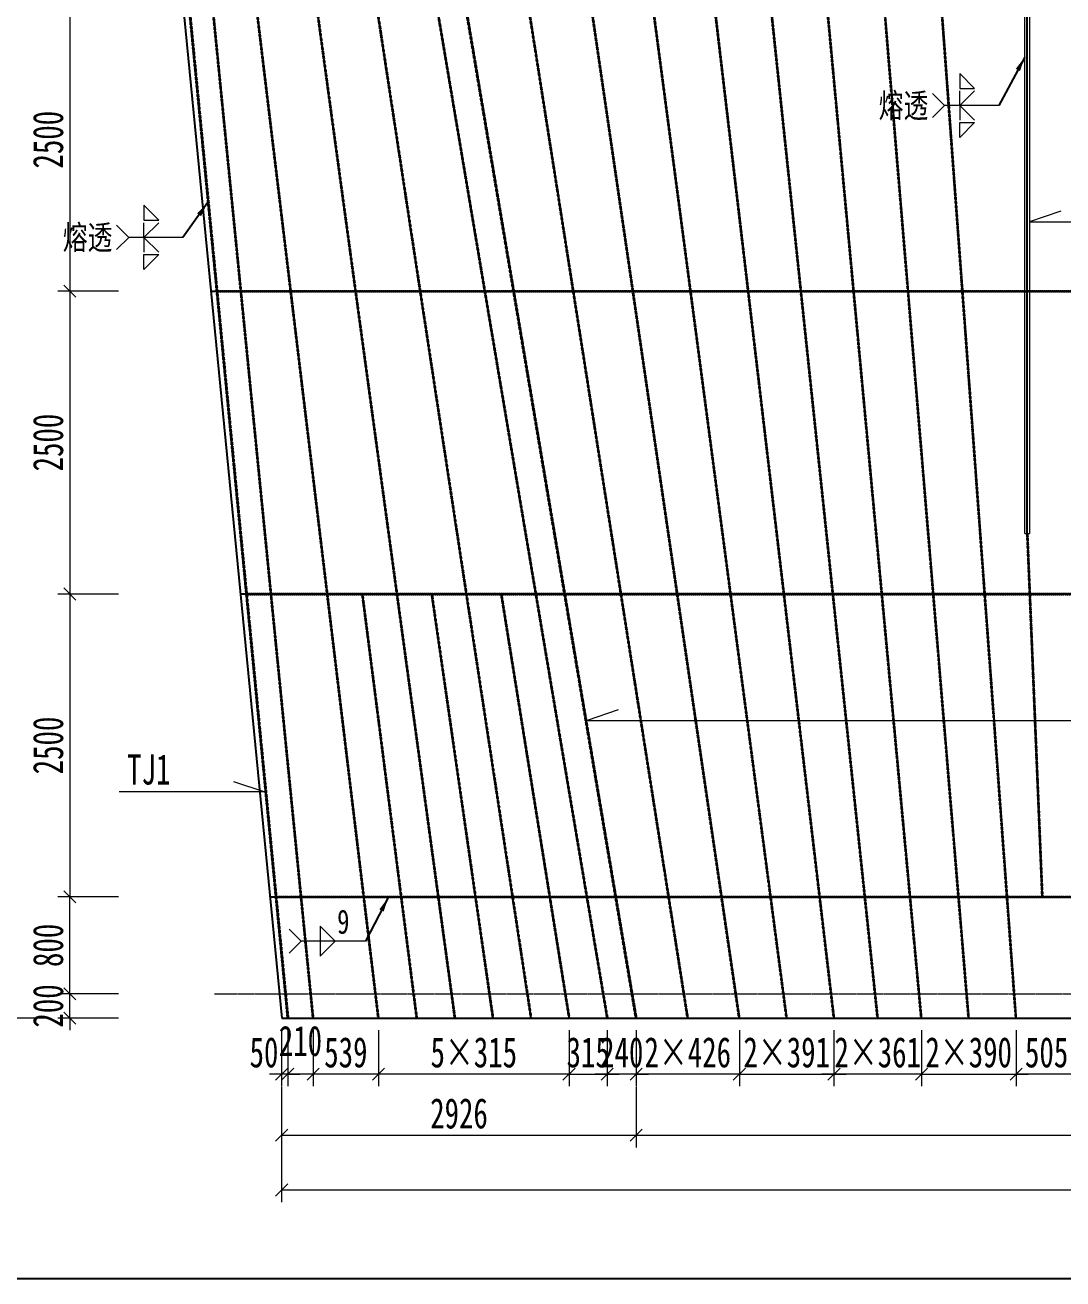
# Model space of a CAD drawing. Header units: millimetres. Extents: x -89049 to 410567, y -307459 to -100425.
# Drawn here: x 51772 to 60339, y -164214 to -153865 of the extents above; entities that cross this region are included whole.
import ezdxf
from ezdxf.enums import TextEntityAlignment as Align

# ---------------------------------------------------------------- set-up
doc = ezdxf.new("R2010")
doc.units = ezdxf.units.MM
doc.linetypes.add('CENTER2', pattern=[28.575, 19.05, -3.175, 3.175, -3.175])
doc.linetypes.add('DASHED', pattern=[0.75, 0.5, -0.25])
doc.layers.get('Defpoints').update_dxf_attribs({"color": 8})
for name, color, linetype, lineweight in [('Dim', 4, 'Continuous', 15), ('中心线', 2, 'CENTER2', 15), ('文字', 7, 'Continuous', 15), ('细实线', 4, 'Continuous', 15), ('虚线', 7, 'DASHED', 13), ('钢板粗线', 1, 'Continuous', 25)]:
    doc.layers.add(name, color=color, linetype=linetype, lineweight=lineweight)
doc.layers.add('Text', color=4, linetype='Continuous')
doc.styles.add('111', font='', dxfattribs={"width": 0.7})
doc.styles.add('BM_Dim', font='', dxfattribs={"width": 0.85})
doc.styles.add('SMEDI', font='', dxfattribs={"width": 0.75})
doc.styles.get("Standard").update_dxf_attribs({"font": ''})
doc.styles.get('111').set_extended_font_data('仿宋_GB2312')
doc.styles.get('BM_Dim').set_extended_font_data('仿宋_GB2312')
doc.styles.get('SMEDI').set_extended_font_data('仿宋_GB2312')
doc.styles.get('Standard').set_extended_font_data('仿宋_GB2312')
doc.dimstyles.new('200', dxfattribs={"dimscale": 0, "dimtxt": 2.5, "dimasz": 1, "dimexe": 1, "dimexo": 1, "dimgap": 0.6, "dimtad": 1, "dimdec": 0, "dimdsep": 46, "dimtxsty": '111', "dimblk": 'OBLIQUE', "dimcen": 0, "dimclrd": 4, "dimclre": 4, "dimclrt": 4, "dimadec": 1, "dimazin": 2, "dimtfac": 1, "dimtdec": 0, "dimtix": 1, "dimtmove": 2, "dimatfit": 3, "dimfxl": 4, "dimfxlon": 1, "dimtolj": 1, "dimlwd": -1, "dimlwe": -1, "dimarcsym": 0})
doc.dimstyles.new('MSteel_1.0_1.0', dxfattribs={"dimtxt": 3, "dimasz": 1.2, "dimexe": 1, "dimexo": 1, "dimgap": 1, "dimtad": 3, "dimtoh": 1, "dimdec": 0, "dimzin": 0, "dimdsep": 46, "dimtxsty": 'Standard', "dimblk": 'ARCHTICK', "dimcen": 0.09, "dimclrd": 3, "dimclre": 3, "dimadec": 0, "dimazin": 0, "dimtfac": 1, "dimtdec": 4, "dimtofl": 0, "dimtmove": 0, "dimatfit": 3, "dimfxl": 1, "dimtolj": 1, "dimtzin": 0, "dimarcsym": 0})

# ---------------------------------------------------------------- blocks, each defined once
blk = doc.blocks.new('_Oblique')
at = {"color": 0, "linetype": 'ByBlock', "lineweight": -2}
blk.add_line((-0.5, -0.5), (0.5, 0.5), dxfattribs=at)
blk = doc.blocks.new('*D3077')
at = {"layer": 'Defpoints', "color": 0, "transparency": 16777216}
for p in [(53890, -162061), (56817, -162061), (56817, -163028)]:
    blk.add_point(p, dxfattribs=at)
at = {"layer": '细实线', "color": 4, "transparency": 16777216}
for p, q in [((53890, -162628), (53890, -163128)), ((56817, -162628), (56817, -163128)), ((53890, -163028), (56817, -163028))]:
    blk.add_line(p, q, dxfattribs=at)
at = {"layer": '细实线', "color": 4, "transparency": 16777216, "xscale": 99.99999999999999, "yscale": 99.99999999999999, "zscale": 99.99999999999999, "rotation": 180}
blk.add_blockref('_Oblique', (53890, -163028), dxfattribs=at)
at = {"layer": '细实线', "color": 4, "transparency": 16777216, "xscale": 99.99999999999999, "yscale": 99.99999999999999, "zscale": 99.99999999999999}
blk.add_blockref('_Oblique', (56817, -163028), dxfattribs=at)
at = {"layer": '细实线', "color": 4, "transparency": 16777216, "insert": (55354, -162849), "char_height": 250, "attachment_point": 5, "style": '111'}
blk.add_mtext('\\A1;2926', dxfattribs=at)
blk = doc.blocks.new('*D3085')
at = {"layer": 'Defpoints', "color": 0, "transparency": 16777216}
for p in [(66046, -161813), (56817, -162061), (66046, -163028)]:
    blk.add_point(p, dxfattribs=at)
at = {"layer": '细实线', "color": 4, "transparency": 16777216}
for p, q in [((56817, -162628), (56817, -163128)), ((66046, -162628), (66046, -163128)), ((56817, -163028), (66046, -163028))]:
    blk.add_line(p, q, dxfattribs=at)
at = {"layer": '细实线', "color": 4, "transparency": 16777216, "xscale": 99.99999999999999, "yscale": 99.99999999999999, "zscale": 99.99999999999999, "rotation": 180}
blk.add_blockref('_Oblique', (56817, -163028), dxfattribs=at)
at = {"layer": '细实线', "color": 4, "transparency": 16777216, "xscale": 99.99999999999999, "yscale": 99.99999999999999, "zscale": 99.99999999999999}
blk.add_blockref('_Oblique', (66046, -163028), dxfattribs=at)
at = {"layer": '细实线', "color": 4, "transparency": 16777216, "insert": (61431, -162849), "char_height": 250, "attachment_point": 5, "style": '111'}
blk.add_mtext('\\A1;9229', dxfattribs=at)
blk = doc.blocks.new('*D3086')
at = {"layer": 'Defpoints', "color": 0, "transparency": 16777216}
for p in [(53890, -162061), (75546, -162737), (75546, -163480)]:
    blk.add_point(p, dxfattribs=at)
at = {"layer": '细实线', "color": 4, "transparency": 16777216}
for p, q in [((53890, -163080), (53890, -163580)), ((75546, -163080), (75546, -163580)), ((53890, -163480), (75546, -163480))]:
    blk.add_line(p, q, dxfattribs=at)
at = {"layer": '细实线', "color": 4, "transparency": 16777216, "xscale": 99.99999999999999, "yscale": 99.99999999999999, "zscale": 99.99999999999999, "rotation": 180}
blk.add_blockref('_Oblique', (53890, -163480), dxfattribs=at)
at = {"layer": '细实线', "color": 4, "transparency": 16777216, "xscale": 99.99999999999999, "yscale": 99.99999999999999, "zscale": 99.99999999999999}
blk.add_blockref('_Oblique', (75546, -163480), dxfattribs=at)
at = {"layer": '细实线', "color": 4, "transparency": 16777216, "insert": (64718, -163276), "char_height": 250, "attachment_point": 5, "style": '111'}
blk.add_mtext('\\A1;43310/2', dxfattribs=at)
blk = doc.blocks.new('全融透2')
at = {"layer": 'Dim'}
blk.add_line((0, 0), (-4.48, 0), dxfattribs=at)
for points in [[(-3.23, 2.65), (-3.23, 1.41), (-2, 1.41)], [(-3.23, -2.65), (-3.23, -1.41), (-2, -1.41)]]:
    blk.add_lwpolyline(points, close=True, dxfattribs=at)
for points in [[(-2, 1.21), (-3.23, 0), (-3.23, 1.21)], [(-5.48, 1), (-4.48, 0), (-5.48, -1)], [(-2, -1.21), (-3.23, 0), (-3.23, -1.21)]]:
    blk.add_lwpolyline(points, dxfattribs=at)
at = {"layer": 'Text', "style": 'SMEDI', "width": 0.75}
blk.add_text('熔透', height=2, dxfattribs=at).set_placement((-9.92, 0), align=Align.MIDDLE_LEFT)
blk = doc.blocks.new('_ArchTick')
at = {"color": 0, "linetype": 'ByBlock', "const_width": 0.15}
blk.add_lwpolyline([(-0.5, -0.5), (0.5, 0.5)], dxfattribs=at)
blk = doc.blocks.new('角焊缝1')
at = {"layer": 'Dim'}
blk.add_line((-3101.17, 370.22), (-3106.48, 370.22), dxfattribs=at)
blk.add_lwpolyline([(-3107.48, 369.22), (-3106.48, 370.22), (-3107.48, 371.22)], dxfattribs=at)
blk.add_lwpolyline([(-3104.91, 371.45), (-3104.91, 368.99), (-3103.68, 370.22)], close=True, dxfattribs=at)
blk = doc.blocks.new('*D3114')
at = {"layer": 'Defpoints', "color": 0, "transparency": 16777216}
for p in [(53092, -153561), (52142, -156061), (53338, -156061)]:
    blk.add_point(p, dxfattribs=at)
at = {"layer": '细实线', "color": 4, "transparency": 16777216}
for p, q in [((52542, -153561), (52042, -153561)), ((52142, -153561), (52142, -156061)), ((52542, -156061), (52042, -156061))]:
    blk.add_line(p, q, dxfattribs=at)
at = {"layer": '细实线', "color": 4, "transparency": 16777216, "xscale": 99.99999999999999, "yscale": 99.99999999999999, "zscale": 99.99999999999999}
for p, rotation in [((52142, -153561), 90), ((52142, -156061), 270)]:
    blk.add_blockref('_Oblique', p, dxfattribs=dict(at, rotation=rotation))
at = {"layer": '细实线', "color": 4, "transparency": 16777216, "insert": (51963, -154811), "char_height": 250, "attachment_point": 5, "rotation": 90, "style": '111'}
blk.add_mtext('\\A1;2500', dxfattribs=at)
blk = doc.blocks.new('*D3115')
at = {"layer": 'Defpoints', "color": 0, "transparency": 16777216}
for p in [(53570, -158561), (52142, -161061), (53817, -161061)]:
    blk.add_point(p, dxfattribs=at)
at = {"layer": '细实线', "color": 4, "transparency": 16777216}
for p, q in [((52542, -158561), (52042, -158561)), ((52142, -158561), (52142, -161061)), ((52542, -161061), (52042, -161061))]:
    blk.add_line(p, q, dxfattribs=at)
at = {"layer": '细实线', "color": 4, "transparency": 16777216, "xscale": 99.99999999999999, "yscale": 99.99999999999999, "zscale": 99.99999999999999}
for p, rotation in [((52142, -158561), 90), ((52142, -161061), 270)]:
    blk.add_blockref('_Oblique', p, dxfattribs=dict(at, rotation=rotation))
at = {"layer": '细实线', "color": 4, "transparency": 16777216, "insert": (51963, -159811), "char_height": 250, "attachment_point": 5, "rotation": 90, "style": '111'}
blk.add_mtext('\\A1;2500', dxfattribs=at)
blk = doc.blocks.new('*D3116')
at = {"layer": 'Defpoints', "color": 0, "transparency": 16777216}
for p in [(52292, -142561), (51044, -162061), (53890, -162061)]:
    blk.add_point(p, dxfattribs=at)
at = {"layer": '细实线', "color": 4, "transparency": 16777216}
for p, q in [((51444, -142561), (50944, -142561)), ((51044, -142561), (51044, -162061)), ((51444, -162061), (50944, -162061))]:
    blk.add_line(p, q, dxfattribs=at)
at = {"layer": '细实线', "color": 4, "transparency": 16777216, "xscale": 99.99999999999999, "yscale": 99.99999999999999, "zscale": 99.99999999999999}
for p, rotation in [((51044, -142561), 90), ((51044, -162061), 270)]:
    blk.add_blockref('_Oblique', p, dxfattribs=dict(at, rotation=rotation))
at = {"layer": '细实线', "color": 4, "transparency": 16777216, "insert": (50865, -152311), "char_height": 250, "attachment_point": 5, "rotation": 90, "style": '111'}
blk.add_mtext('\\A1;19500', dxfattribs=at)
blk = doc.blocks.new('*D3119')
at = {"layer": 'Defpoints', "color": 0, "transparency": 16777216}
for p in [(51562, -150837), (52795, -150837), (53890, -162061)]:
    blk.add_point(p, dxfattribs=at)
at = {"layer": '细实线', "color": 4, "transparency": 16777216}
for p, q in [((51962, -150837), (51462, -150837)), ((51562, -162061), (51562, -150837)), ((51962, -162061), (51462, -162061))]:
    blk.add_line(p, q, dxfattribs=at)
at = {"layer": '细实线', "color": 4, "transparency": 16777216, "xscale": 99.99999999999999, "yscale": 99.99999999999999, "zscale": 99.99999999999999}
for p, rotation in [((51562, -150837), 90), ((51562, -162061), 270)]:
    blk.add_blockref('_Oblique', p, dxfattribs=dict(at, rotation=rotation))
at = {"layer": '细实线', "color": 4, "transparency": 16777216, "insert": (51386, -156449), "char_height": 250, "attachment_point": 5, "rotation": 90, "style": '111'}
blk.add_mtext('\\A1;11224', dxfattribs=at)
blk = doc.blocks.new('*D3120')
at = {"layer": 'Defpoints', "color": 0, "transparency": 16777216}
for p in [(52142, -161861), (53337, -161861), (53890, -162061)]:
    blk.add_point(p, dxfattribs=at)
at = {"layer": '细实线', "color": 4, "transparency": 16777216}
for p, q in [((52542, -161861), (52042, -161861)), ((52142, -161861), (52142, -161761)), ((52142, -162061), (52142, -161861)), ((52542, -162061), (52042, -162061)), ((52142, -162061), (52142, -162161))]:
    blk.add_line(p, q, dxfattribs=at)
at = {"layer": '细实线', "color": 4, "transparency": 16777216, "xscale": 99.99999999999999, "yscale": 99.99999999999999, "zscale": 99.99999999999999}
for p, rotation in [((52142, -161861), 270), ((52142, -162061), 90)]:
    blk.add_blockref('_Oblique', p, dxfattribs=dict(at, rotation=rotation))
at = {"layer": '细实线', "color": 4, "transparency": 16777216, "insert": (51963, -161961), "char_height": 250, "attachment_point": 5, "rotation": 90, "style": '111'}
blk.add_mtext('\\A1;200', dxfattribs=at)
blk = doc.blocks.new('*D3121')
at = {"layer": 'Defpoints', "color": 0, "transparency": 16777216}
for p in [(52142, -161061), (53817, -161061), (53336, -161861)]:
    blk.add_point(p, dxfattribs=at)
at = {"layer": '细实线', "color": 4, "transparency": 16777216}
for p, q in [((52542, -161061), (52042, -161061)), ((52142, -161861), (52142, -161061)), ((52542, -161861), (52042, -161861))]:
    blk.add_line(p, q, dxfattribs=at)
at = {"layer": '细实线', "color": 4, "transparency": 16777216, "xscale": 99.99999999999999, "yscale": 99.99999999999999, "zscale": 99.99999999999999}
for p, rotation in [((52142, -161061), 90), ((52142, -161861), 270)]:
    blk.add_blockref('_Oblique', p, dxfattribs=dict(at, rotation=rotation))
at = {"layer": '细实线', "color": 4, "transparency": 16777216, "insert": (51963, -161461), "char_height": 250, "attachment_point": 5, "rotation": 90, "style": '111'}
blk.add_mtext('\\A1;800', dxfattribs=at)
blk = doc.blocks.new('*D3122')
at = {"layer": 'Defpoints', "color": 0, "transparency": 16777216}
for p in [(53338, -156061), (52142, -158561), (53570, -158561)]:
    blk.add_point(p, dxfattribs=at)
at = {"layer": '细实线', "color": 4, "transparency": 16777216}
for p, q in [((52542, -156061), (52042, -156061)), ((52142, -156061), (52142, -158561)), ((52542, -158561), (52042, -158561))]:
    blk.add_line(p, q, dxfattribs=at)
at = {"layer": '细实线', "color": 4, "transparency": 16777216, "xscale": 99.99999999999999, "yscale": 99.99999999999999, "zscale": 99.99999999999999}
for p, rotation in [((52142, -156061), 90), ((52142, -158561), 270)]:
    blk.add_blockref('_Oblique', p, dxfattribs=dict(at, rotation=rotation))
at = {"layer": '细实线', "color": 4, "transparency": 16777216, "insert": (51963, -157311), "char_height": 250, "attachment_point": 5, "rotation": 90, "style": '111'}
blk.add_mtext('\\A1;2500', dxfattribs=at)
blk = doc.blocks.new('*D3132')
at = {"layer": 'Defpoints', "color": 0, "transparency": 16777216}
for p in [(59952, -162061), (60456, -162061), (59952, -162524)]:
    blk.add_point(p, dxfattribs=at)
at = {"layer": '细实线', "color": 4, "transparency": 16777216}
for p, q in [((59952, -162161), (59952, -162624)), ((60456, -162161), (60456, -162624)), ((60456, -162524), (59952, -162524))]:
    blk.add_line(p, q, dxfattribs=at)
at = {"layer": '细实线', "color": 4, "transparency": 16777216, "xscale": 99.99999999999999, "yscale": 99.99999999999999, "zscale": 99.99999999999999, "rotation": 180}
blk.add_blockref('_Oblique', (59952, -162524), dxfattribs=at)
at = {"layer": '细实线', "color": 4, "transparency": 16777216, "xscale": 99.99999999999999, "yscale": 99.99999999999999, "zscale": 99.99999999999999}
blk.add_blockref('_Oblique', (60456, -162524), dxfattribs=at)
at = {"layer": '细实线', "color": 4, "transparency": 16777216, "insert": (60204, -162345), "char_height": 250, "attachment_point": 5, "style": '111'}
blk.add_mtext('\\A1;505', dxfattribs=at)
blk = doc.blocks.new('*D3133')
at = {"layer": 'Defpoints', "color": 0, "transparency": 16777216}
for p in [(59171, -162061), (59952, -162061), (59952, -162524)]:
    blk.add_point(p, dxfattribs=at)
at = {"layer": '细实线', "color": 4, "transparency": 16777216}
for p, q in [((59171, -162161), (59171, -162624)), ((59952, -162161), (59952, -162624)), ((59171, -162524), (59071, -162524)), ((59171, -162524), (59952, -162524)), ((59952, -162524), (60052, -162524))]:
    blk.add_line(p, q, dxfattribs=at)
at = {"layer": '细实线', "color": 4, "transparency": 16777216, "xscale": 99.99999999999999, "yscale": 99.99999999999999, "zscale": 99.99999999999999}
blk.add_blockref('_Oblique', (59171, -162524), dxfattribs=at)
at = {"layer": '细实线', "color": 4, "transparency": 16777216, "xscale": 99.99999999999999, "yscale": 99.99999999999999, "zscale": 99.99999999999999, "rotation": 180}
blk.add_blockref('_Oblique', (59952, -162524), dxfattribs=at)
at = {"layer": '细实线', "color": 4, "transparency": 16777216, "insert": (59561, -162345), "char_height": 250, "attachment_point": 5, "style": '111'}
blk.add_mtext('\\A1;2×390', dxfattribs=at)
blk = doc.blocks.new('*D3134')
at = {"layer": 'Defpoints', "color": 0, "transparency": 16777216}
for p in [(58449, -162061), (59171, -162061), (58449, -162524)]:
    blk.add_point(p, dxfattribs=at)
at = {"layer": '细实线', "color": 4, "transparency": 16777216}
for p, q in [((58449, -162161), (58449, -162624)), ((59171, -162161), (59171, -162624)), ((58449, -162524), (58349, -162524)), ((59171, -162524), (58449, -162524)), ((59171, -162524), (59271, -162524))]:
    blk.add_line(p, q, dxfattribs=at)
at = {"layer": '细实线', "color": 4, "transparency": 16777216, "xscale": 99.99999999999999, "yscale": 99.99999999999999, "zscale": 99.99999999999999}
blk.add_blockref('_Oblique', (58449, -162524), dxfattribs=at)
at = {"layer": '细实线', "color": 4, "transparency": 16777216, "xscale": 99.99999999999999, "yscale": 99.99999999999999, "zscale": 99.99999999999999, "rotation": 180}
blk.add_blockref('_Oblique', (59171, -162524), dxfattribs=at)
at = {"layer": '细实线', "color": 4, "transparency": 16777216, "insert": (58810, -162345), "char_height": 250, "attachment_point": 5, "style": '111'}
blk.add_mtext('\\A1;2×361', dxfattribs=at)
blk = doc.blocks.new('*D3135')
at = {"layer": 'Defpoints', "color": 0, "transparency": 16777216}
for p in [(57668, -162061), (58449, -162061), (58449, -162524)]:
    blk.add_point(p, dxfattribs=at)
at = {"layer": '细实线', "color": 4, "transparency": 16777216}
for p, q in [((57668, -162161), (57668, -162624)), ((58449, -162161), (58449, -162624)), ((57668, -162524), (57568, -162524)), ((57668, -162524), (58449, -162524)), ((58449, -162524), (58549, -162524))]:
    blk.add_line(p, q, dxfattribs=at)
at = {"layer": '细实线', "color": 4, "transparency": 16777216, "xscale": 99.99999999999999, "yscale": 99.99999999999999, "zscale": 99.99999999999999}
blk.add_blockref('_Oblique', (57668, -162524), dxfattribs=at)
at = {"layer": '细实线', "color": 4, "transparency": 16777216, "xscale": 99.99999999999999, "yscale": 99.99999999999999, "zscale": 99.99999999999999, "rotation": 180}
blk.add_blockref('_Oblique', (58449, -162524), dxfattribs=at)
at = {"layer": '细实线', "color": 4, "transparency": 16777216, "insert": (58059, -162345), "char_height": 250, "attachment_point": 5, "style": '111'}
blk.add_mtext('\\A1;2×391', dxfattribs=at)
blk = doc.blocks.new('*D3136')
at = {"layer": 'Defpoints', "color": 0, "transparency": 16777216}
for p in [(56817, -162061), (57668, -162061), (56817, -162524)]:
    blk.add_point(p, dxfattribs=at)
at = {"layer": '细实线', "color": 4, "transparency": 16777216}
for p, q in [((56817, -162161), (56817, -162624)), ((57668, -162161), (57668, -162624)), ((57668, -162524), (56817, -162524))]:
    blk.add_line(p, q, dxfattribs=at)
at = {"layer": '细实线', "color": 4, "transparency": 16777216, "xscale": 99.99999999999999, "yscale": 99.99999999999999, "zscale": 99.99999999999999, "rotation": 180}
blk.add_blockref('_Oblique', (56817, -162524), dxfattribs=at)
at = {"layer": '细实线', "color": 4, "transparency": 16777216, "xscale": 99.99999999999999, "yscale": 99.99999999999999, "zscale": 99.99999999999999}
blk.add_blockref('_Oblique', (57668, -162524), dxfattribs=at)
at = {"layer": '细实线', "color": 4, "transparency": 16777216, "insert": (57242, -162345), "char_height": 250, "attachment_point": 5, "style": '111'}
blk.add_mtext('\\A1;2×426', dxfattribs=at)
blk = doc.blocks.new('*D3137')
at = {"layer": 'Defpoints', "color": 0, "transparency": 16777216}
for p in [(56577, -162061), (56817, -162061), (56577, -162524)]:
    blk.add_point(p, dxfattribs=at)
at = {"layer": '细实线', "color": 4, "transparency": 16777216}
for p, q in [((56577, -162161), (56577, -162624)), ((56817, -162161), (56817, -162624)), ((56577, -162524), (56477, -162524)), ((56817, -162524), (56577, -162524)), ((56817, -162524), (56917, -162524))]:
    blk.add_line(p, q, dxfattribs=at)
at = {"layer": '细实线', "color": 4, "transparency": 16777216, "xscale": 99.99999999999999, "yscale": 99.99999999999999, "zscale": 99.99999999999999}
blk.add_blockref('_Oblique', (56577, -162524), dxfattribs=at)
at = {"layer": '细实线', "color": 4, "transparency": 16777216, "xscale": 99.99999999999999, "yscale": 99.99999999999999, "zscale": 99.99999999999999, "rotation": 180}
blk.add_blockref('_Oblique', (56817, -162524), dxfattribs=at)
at = {"layer": '细实线', "color": 4, "transparency": 16777216, "insert": (56697, -162345), "char_height": 250, "attachment_point": 5, "style": '111'}
blk.add_mtext('\\A1;240', dxfattribs=at)
blk = doc.blocks.new('*D3138')
at = {"layer": 'Defpoints', "color": 0, "transparency": 16777216}
for p in [(56262, -162061), (56577, -162061), (56577, -162524)]:
    blk.add_point(p, dxfattribs=at)
at = {"layer": '细实线', "color": 4, "transparency": 16777216}
for p, q in [((56262, -162161), (56262, -162624)), ((56577, -162161), (56577, -162624)), ((56262, -162524), (56162, -162524)), ((56262, -162524), (56577, -162524)), ((56577, -162524), (56677, -162524))]:
    blk.add_line(p, q, dxfattribs=at)
at = {"layer": '细实线', "color": 4, "transparency": 16777216, "xscale": 99.99999999999999, "yscale": 99.99999999999999, "zscale": 99.99999999999999}
blk.add_blockref('_Oblique', (56262, -162524), dxfattribs=at)
at = {"layer": '细实线', "color": 4, "transparency": 16777216, "xscale": 99.99999999999999, "yscale": 99.99999999999999, "zscale": 99.99999999999999, "rotation": 180}
blk.add_blockref('_Oblique', (56577, -162524), dxfattribs=at)
at = {"layer": '细实线', "color": 4, "transparency": 16777216, "insert": (56420, -162345), "char_height": 250, "attachment_point": 5, "style": '111'}
blk.add_mtext('\\A1;315', dxfattribs=at)
blk = doc.blocks.new('*D3139')
at = {"layer": 'Defpoints', "color": 0, "transparency": 16777216}
for p in [(54689, -162061), (56262, -162061), (54689, -162524)]:
    blk.add_point(p, dxfattribs=at)
at = {"layer": '细实线', "color": 4, "transparency": 16777216}
for p, q in [((54689, -162161), (54689, -162624)), ((56262, -162161), (56262, -162624)), ((56262, -162524), (54689, -162524))]:
    blk.add_line(p, q, dxfattribs=at)
at = {"layer": '细实线', "color": 4, "transparency": 16777216, "xscale": 99.99999999999999, "yscale": 99.99999999999999, "zscale": 99.99999999999999, "rotation": 180}
blk.add_blockref('_Oblique', (54689, -162524), dxfattribs=at)
at = {"layer": '细实线', "color": 4, "transparency": 16777216, "xscale": 99.99999999999999, "yscale": 99.99999999999999, "zscale": 99.99999999999999}
blk.add_blockref('_Oblique', (56262, -162524), dxfattribs=at)
at = {"layer": '细实线', "color": 4, "transparency": 16777216, "insert": (55476, -162345), "char_height": 250, "attachment_point": 5, "style": '111'}
blk.add_mtext('\\A1;5×315', dxfattribs=at)
blk = doc.blocks.new('*D3140')
at = {"layer": 'Defpoints', "color": 0, "transparency": 16777216}
for p in [(54150, -162061), (54689, -162061), (54150, -162524)]:
    blk.add_point(p, dxfattribs=at)
at = {"layer": '细实线', "color": 4, "transparency": 16777216}
for p, q in [((54150, -162161), (54150, -162624)), ((54689, -162161), (54689, -162624)), ((54689, -162524), (54150, -162524))]:
    blk.add_line(p, q, dxfattribs=at)
at = {"layer": '细实线', "color": 4, "transparency": 16777216, "xscale": 99.99999999999999, "yscale": 99.99999999999999, "zscale": 99.99999999999999, "rotation": 180}
blk.add_blockref('_Oblique', (54150, -162524), dxfattribs=at)
at = {"layer": '细实线', "color": 4, "transparency": 16777216, "xscale": 99.99999999999999, "yscale": 99.99999999999999, "zscale": 99.99999999999999}
blk.add_blockref('_Oblique', (54689, -162524), dxfattribs=at)
at = {"layer": '细实线', "color": 4, "transparency": 16777216, "insert": (54420, -162345), "char_height": 250, "attachment_point": 5, "style": '111'}
blk.add_mtext('\\A1;539', dxfattribs=at)
blk = doc.blocks.new('*D3141')
at = {"layer": 'Defpoints', "color": 0, "transparency": 16777216}
for p in [(53940, -162061), (54150, -162061), (53940, -162524)]:
    blk.add_point(p, dxfattribs=at)
at = {"layer": '细实线', "color": 4, "transparency": 16777216}
for p, q in [((53940, -162161), (53940, -162624)), ((54150, -162161), (54150, -162624)), ((54150, -162524), (53940, -162524))]:
    blk.add_line(p, q, dxfattribs=at)
at = {"layer": '细实线', "color": 4, "transparency": 16777216, "xscale": 99.99999999999999, "yscale": 99.99999999999999, "zscale": 99.99999999999999, "rotation": 180}
blk.add_blockref('_Oblique', (53940, -162524), dxfattribs=at)
at = {"layer": '细实线', "color": 4, "transparency": 16777216, "xscale": 99.99999999999999, "yscale": 99.99999999999999, "zscale": 99.99999999999999}
blk.add_blockref('_Oblique', (54150, -162524), dxfattribs=at)
at = {"layer": '细实线', "color": 4, "transparency": 16777216, "insert": (54045, -162251), "char_height": 250, "attachment_point": 5, "style": '111'}
blk.add_mtext('\\A1;210', dxfattribs=at)
blk = doc.blocks.new('*D3142')
at = {"layer": 'Defpoints', "color": 0, "transparency": 16777216}
for p in [(53890, -162061), (53940, -162061), (53890, -162524)]:
    blk.add_point(p, dxfattribs=at)
at = {"layer": '细实线', "color": 4, "transparency": 16777216}
for p, q in [((53890, -162161), (53890, -162624)), ((53940, -162161), (53940, -162624)), ((53890, -162524), (53790, -162524)), ((53940, -162524), (53890, -162524)), ((53940, -162524), (54040, -162524))]:
    blk.add_line(p, q, dxfattribs=at)
at = {"layer": '细实线', "color": 4, "transparency": 16777216, "xscale": 99.99999999999999, "yscale": 99.99999999999999, "zscale": 99.99999999999999}
blk.add_blockref('_Oblique', (53890, -162524), dxfattribs=at)
at = {"layer": '细实线', "color": 4, "transparency": 16777216, "xscale": 99.99999999999999, "yscale": 99.99999999999999, "zscale": 99.99999999999999, "rotation": 180}
blk.add_blockref('_Oblique', (53940, -162524), dxfattribs=at)
at = {"layer": '细实线', "color": 4, "transparency": 16777216, "insert": (53744, -162345), "char_height": 250, "attachment_point": 5, "style": '111'}
blk.add_mtext('\\A1;50', dxfattribs=at)

msp = doc.modelspace()

# ---------------------------------------------------------------- linework, layer by layer
at = {"layer": 'Defpoints'}
for p, q in [((53306.3, -156060.6), (75545.4, -156060.6)), ((60043.4, -158060.6), (60167.2, -161060.6)), ((53549.7, -158560.6), (75545.4, -158560.6)), ((54554.7, -158560.6), (55003.9, -162060.6)), ((55128.1, -158560.6), (55633.1, -162060.6)), ((55701.6, -158560.6), (56262.3, -162060.6)), ((53793, -161060.6), (75545.4, -161060.6))]:
    msp.add_line(p, q, dxfattribs=at)
msp.add_lwpolyline([(47566.6, -138634.1), (86066.6, -138634.1), (86066.6, -164214.1), (47566.6, -164214.1)], close=True, dxfattribs=at)
at = {"layer": 'Defpoints', "elevation": 0}
for points in [[(52845.4, -142680.6), (52845.4, -150836.9), (53940.4, -162060.6)], [(56816.8, -162060.6), (54925.4, -150836.9), (54925.4, -142680.6)], [(54150.4, -162060.6), (53035.4, -150836.9), (53035.4, -142830.6)], [(54689.3, -162060.6), (53335.4, -150836.9), (53335.4, -142830.6)], [(53785.4, -142830.6), (53785.4, -150836.9), (55318.5, -162060.6)], [(54235.4, -142830.6), (54235.4, -150836.9), (55947.7, -162060.6)], [(54685.4, -142830.6), (54685.4, -150836.9), (56576.8, -162060.6)], [(57242.3, -162060.6), (55475.4, -150836.9), (55475.4, -142830.6)], [(58058.6, -162060.6), (56575.4, -150836.9), (56575.4, -142830.6)], [(58449.3, -162060.6), (57125.4, -150836.9), (57125.4, -142830.6)], [(58810, -162060.6), (57625.4, -150836.9), (57625.4, -142830.6)], [(59170.6, -162060.6), (58125.4, -150836.9), (58125.4, -142830.6)], [(59561.1, -162060.6), (58625.4, -150836.9), (58625.4, -142830.6)], [(59951.6, -162060.6), (59125.4, -150836.9), (59125.4, -142830.6)], [(60043.4, -158060.6), (60043.4, -150817.4), (59567.2, -147277.5), (60034.3, -143978.4), (60034.3, -142842.6)], [(57667.9, -162060.6), (56026.4, -150836.9)]]:
    msp.add_lwpolyline(points, dxfattribs=at)
at = {"layer": '中心线', "ltscale": 0.3}
msp.add_line((53335.7, -161860.6), (77239.4, -161860.6), dxfattribs=at)
at = {"layer": '细实线'}
for p, q in [((60321.2, -155401.8), (60063.4, -155489)), ((60063.4, -155489), (77066, -155489)), ((56668.4, -159516.7), (56410.6, -159603.9)), ((56410.6, -159603.9), (77148.9, -159603.9)), ((53751.7, -160194.9), (52548.9, -160194.9)), ((53493.9, -160107.8), (53751.7, -160194.9))]:
    msp.add_line(p, q, dxfattribs=at)
at = {"layer": '细实线', "color": 3}
msp.add_line((60023.4, -158060.6), (60063.4, -158060.6), dxfattribs=at)
at = {"layer": '细实线', "color": 3, "elevation": 0}
for points in [[(60023.4, -158060.6), (60023.4, -150818.8), (59547, -147277.4), (60014.3, -143977), (60014.3, -142842.6)], [(60063.4, -150816.1), (60063.4, -158060.6)]]:
    msp.add_lwpolyline(points, dxfattribs=at)
at = {"layer": '虚线', "color": 2, "ltscale": 2}
for p, q in [((53362.5, -156054.6), (55799.4, -156054.6)), ((55813.6, -156054.6), (66038.4, -156054.6)), ((53363.7, -156066.6), (55801.4, -156066.6)), ((55815.6, -156066.6), (66038.4, -156066.6)), ((53606, -158554.6), (56219.9, -158554.6)), ((53607.1, -158566.6), (56222, -158566.6)), ((56234.1, -158554.6), (66038.4, -158554.6)), ((56236.1, -158566.6), (66038.4, -158566.6)), ((53849.4, -161054.6), (56640.4, -161054.6)), ((53850.6, -161066.6), (56642.5, -161066.6)), ((56654.6, -161054.6), (66038.4, -161054.6)), ((56656.7, -161066.6), (66038.4, -161066.6))]:
    msp.add_line(p, q, dxfattribs=at)
at = {"layer": '虚线', "ltscale": 4}
for p, q in [((60037.4, -158060.6), (60161.2, -161060.6)), ((60049.4, -158060.6), (60173.2, -161060.6)), ((54549.5, -158566.6), (54997.9, -162060.6)), ((54561.5, -158566.6), (55009.9, -162060.6)), ((55123, -158566.6), (55627.1, -162060.6)), ((55135, -158566.6), (55639.1, -162060.6)), ((55696.5, -158566.6), (56256.3, -162060.6)), ((55708.5, -158566.6), (56268.3, -162060.6))]:
    msp.add_line(p, q, dxfattribs=at)
at = {"layer": '虚线', "color": 2, "ltscale": 4, "elevation": 0}
for points in [[(52838.4, -142680.6), (52838.4, -150836.9), (53933.4, -162060.6)], [(52852.4, -142680.6), (52852.4, -150836.9), (53947.4, -162060.6)], [(56809.7, -162060.6), (54918.4, -150836.9), (54918.4, -142680.6)], [(56823.9, -162060.6), (54932.4, -150836.9), (54932.4, -142680.6)]]:
    msp.add_lwpolyline(points, dxfattribs=at)
at = {"layer": '虚线', "ltscale": 4, "elevation": 0}
for points in [[(54144.4, -162060.6), (53029.4, -150836.9), (53029.4, -142836.6)], [(54156.4, -162060.6), (53041.4, -150836.9), (53041.4, -142836.6)], [(54683.3, -162060.6), (53329.4, -150836.9), (53329.4, -142836.6)], [(54695.3, -162060.6), (53341.4, -150836.9), (53341.4, -142836.6)], [(53779.4, -142836.6), (53779.4, -150836.9), (55312.5, -162060.6)], [(53791.4, -142836.6), (53791.4, -150836.9), (55324.5, -162060.6)], [(54229.4, -142836.6), (54229.4, -150836.9), (55941.7, -162060.6)], [(54241.4, -142836.6), (54241.4, -150836.9), (55953.7, -162060.6)], [(54679.4, -142836.6), (54679.4, -150836.9), (56570.8, -162060.6)], [(54691.4, -142836.6), (54691.4, -150836.9), (56582.8, -162060.6)], [(57236.3, -162060.6), (55469.4, -150836.9), (55469.4, -142842.6)], [(57248.3, -162060.6), (55481.4, -150836.9), (55481.4, -142842.6)], [(57661.9, -162060.6), (56019.4, -150836.9), (56019.4, -142842.6)], [(57673.9, -162060.6), (56031.4, -150836.9), (56031.4, -142842.6)], [(58052.6, -162060.6), (56569.4, -150836.9), (56569.4, -142842.6)], [(58064.6, -162060.6), (56581.4, -150836.9), (56581.4, -142842.6)], [(58443.3, -162060.6), (57119.4, -150836.9), (57119.4, -142842.6)], [(58455.3, -162060.6), (57131.4, -150836.9), (57131.4, -142842.6)], [(58804, -162060.6), (57619.4, -150836.9), (57619.4, -142842.6)], [(58816, -162060.6), (57631.4, -150836.9), (57631.4, -142842.6)], [(59164.6, -162060.6), (58119.4, -150836.9), (58119.4, -142842.6)], [(59176.6, -162060.6), (58131.4, -150836.9), (58131.4, -142842.6)], [(59555.1, -162060.6), (58619.4, -150836.9), (58619.4, -142842.6)], [(59567.1, -162060.6), (58631.4, -150836.9), (58631.4, -142842.6)], [(59945.6, -162060.6), (59119.4, -150836.9), (59119.4, -142842.6)], [(59957.6, -162060.6), (59131.4, -150836.9), (59131.4, -142842.6)]]:
    msp.add_lwpolyline(points, dxfattribs=at)
at = {"layer": '钢板粗线'}
msp.add_line((53890.4, -162060.6), (75545.4, -162060.6), dxfattribs=at)
at = {"layer": '钢板粗线', "elevation": 0}
msp.add_lwpolyline([(52795.4, -142680.6), (52795.4, -150836.9), (53890.4, -162060.6)], dxfattribs=at)

# ---------------------------------------------------------------- block references
at = {"layer": '细实线', "color": 8}
for name, p, xscale, yscale, zscale in [('全融透2', (59810.2, -154528.8), 99.99999999999999, 99.99999999999999, 99.99999999999999), ('角焊缝1', (364699.1, -198448.6), 100, 100, 100)]:
    msp.add_blockref(name, p, dxfattribs=dict(at, xscale=xscale, yscale=yscale, zscale=zscale))
at = {"layer": '细实线', "xscale": 99.99999999999999, "yscale": 99.99999999999999, "zscale": 99.99999999999999}
msp.add_blockref('全融透2', (53075.6, -155617.2), dxfattribs=at)

# ---------------------------------------------------------------- texts
at = {"layer": 'Text', "style": 'SMEDI', "width": 0.75}
msp.add_text('9', height=200, dxfattribs=at).set_placement((54347.8, -161265.4), align=Align.MIDDLE_LEFT)
at = {"layer": '文字', "style": 'BM_Dim', "width": 0.7}
msp.add_text('TJ1', height=250, dxfattribs=at).set_placement((52793, -160208.7), align=Align.BOTTOM_CENTER)

# ---------------------------------------------------------------- dimensions: what is measured, and where the dimension line sits
at = {"layer": '细实线'}
for base, p1, p2, angle, picture, middle in [((51044.1, -162060.6), (52292.2, -142560.6), (53890.4, -162060.6), 270, '*D3116', (50865.2, -152310.6)), ((51562.2, -150836.9), (53890.4, -162060.6), (52795.4, -150836.9), 90, '*D3119', (51386, -156448.8)), ((52142.2, -156060.6), (53091.9, -153560.6), (53338.1, -156060.6), 270, '*D3114', (51963.3, -154810.6)), ((52142.2, -158560.6), (53338.1, -156060.6), (53569.9, -158560.6), 270, '*D3122', (51963.3, -157310.6)), ((52142.2, -161060.6), (53569.9, -158560.6), (53816.9, -161060.6), 270, '*D3115', (51963.3, -159810.6)), ((52142.2, -161060.6), (53335.7, -161860.6), (53816.9, -161060.6), 90, '*D3121', (51963.3, -161460.6)), ((52142.2, -161860.6), (53890.4, -162060.6), (53337.5, -161860.6), 90, '*D3120', (51963.3, -161960.6)), ((56576.8451, -162524.0061), (56262.2531, -162060.6232), (56576.8451, -162060.6232), 180, '*D3138', (56419.5491, -162345.0871)), ((59951.6, -162524), (60456.3, -162060.6), (59951.6, -162060.6), 180, '*D3132', (60203.9, -162345.1))]:
    dim = msp.add_linear_dim(base=base, p1=p1, p2=p2, angle=angle, dimstyle='200', override={"dimscale": 100, "dimblk": 'Oblique'}, dxfattribs=at)
    dim.commit()
    dim.dimension.update_dxf_attribs({"geometry": picture, "text_midpoint": middle})
for base, p1, p2, picture, middle in [((66045.6, -163027.8), (56816.8, -162060.6), (66045.6, -161813.4), '*D3085', (61431.2, -162848.9)), ((56816.8, -163027.8), (53890.4, -162060.6), (56816.8, -162060.6), '*D3077', (55353.6, -162848.9)), ((54150.4, -162524), (54689.3, -162060.6), (54150.4, -162060.6), '*D3140', (54419.8, -162345.1)), ((56576.8, -162524), (56816.8, -162060.6), (56576.8, -162060.6), '*D3137', (56696.8, -162345.1))]:
    dim = msp.add_linear_dim(base=base, p1=p1, p2=p2, dimstyle='200', override={"dimscale": 100, "dimblk": 'Oblique'}, dxfattribs=at)
    dim.commit()
    dim.dimension.update_dxf_attribs({"geometry": picture, "text_midpoint": middle})
for base, p1, p2, picture, middle in [((53890.4, -162524), (53940.4, -162060.6), (53890.4, -162060.6), '*D3142', (53744.5, -162345.1)), ((53940.4, -162524), (54150.4, -162060.6), (53940.4, -162060.6), '*D3141', (54045.4, -162251.4))]:
    dim = msp.add_linear_dim(base=base, p1=p1, p2=p2, dimstyle='200', override={"dimscale": 100, "dimblk": 'Oblique'}, dxfattribs=at)
    dim.commit()
    dim.dimension.update_dxf_attribs({"geometry": picture, "text_midpoint": middle, "dimtype": 160})
for base, p1, p2, text, picture, middle in [((75545.6, -163479.7), (53890.4, -162060.6), (75545.6, -162737.4), '43310/2', '*D3086', (64718, -163275.8)), ((54689.3, -162524), (56262.3, -162060.6), (54689.3, -162060.6), '5×315', '*D3139', (55475.8, -162345.1)), ((58449.3, -162524), (57667.9, -162060.6), (58449.3, -162060.6), '2×391', '*D3135', (58058.6, -162345.1)), ((59951.6, -162524), (59170.6, -162060.6), (59951.6, -162060.6), '2×390', '*D3133', (59561.1, -162345.1))]:
    dim = msp.add_linear_dim(base=base, p1=p1, p2=p2, text=text, dimstyle='200', override={"dimscale": 100, "dimtxsty": '111', "dimblk": 'Oblique'}, dxfattribs=at)
    dim.commit()
    dim.dimension.update_dxf_attribs({"geometry": picture, "text_midpoint": middle})
for base, p1, p2, text, picture, middle in [((56816.8, -162524), (57667.9, -162060.6), (56816.8, -162060.6), '2×426', '*D3136', (57242.3, -162345.1)), ((58449.3, -162524), (59170.6, -162060.6), (58449.3, -162060.6), '2×361', '*D3134', (58810, -162345.1))]:
    dim = msp.add_linear_dim(base=base, p1=p1, p2=p2, angle=180, text=text, dimstyle='200', override={"dimscale": 100, "dimtxsty": '111', "dimblk": 'Oblique'}, dxfattribs=at)
    dim.commit()
    dim.dimension.update_dxf_attribs({"geometry": picture, "text_midpoint": middle})

# ---------------------------------------------------------------- leaders
at = {"layer": 'Dim'}
for points in [[(60023.4, -154129.4), (59810.2, -154528.8)], [(53278.3, -155333.2), (53075.6, -155617.2)], [(54769.9, -161066.6), (54581.6, -161426.3)]]:
    msp.add_leader(points, dimstyle='MSteel_1.0_1.0', override={"dimscale": 100, "dimclrd": 256}, dxfattribs=at)

doc.saveas('drawing.dxf')
